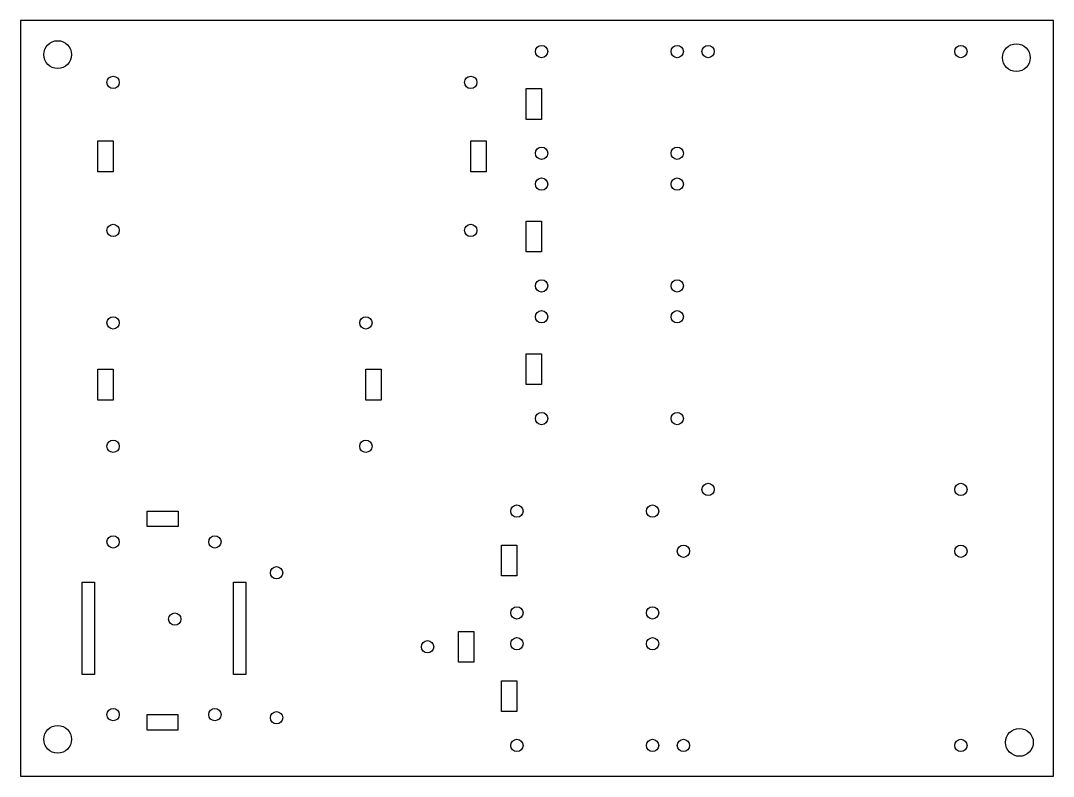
# Model space of a CAD drawing. Header units: millimetres. Extents: x 49 to 1176, y 39 to 1959.
# Drawn here: x 795 to 1130, y 1714.2 to 1959.2 of the extents above; entities that cross this region are included whole.
import ezdxf

# ---------------------------------------------------------------- set-up
doc = ezdxf.new("R2010")
doc.units = ezdxf.units.MM
doc.layers.get('0').update_dxf_attribs({"true_color": 0xc2ced6})

msp = doc.modelspace()

# ---------------------------------------------------------------- linework, layer by layer
for points in [[(794.986, 1714.208), (1129.986, 1714.208), (1129.986, 1959.208), (794.986, 1959.208)], [(958.986, 1937.208), (963.986, 1937.208), (963.986, 1927.208), (958.986, 1927.208)], [(819.986, 1920.208), (824.986, 1920.208), (824.986, 1910.208), (819.986, 1910.208)], [(940.986, 1920.208), (945.986, 1920.208), (945.986, 1910.208), (940.986, 1910.208)], [(958.986, 1894.208), (963.986, 1894.208), (963.986, 1884.208), (958.986, 1884.208)], [(958.986, 1851.208), (963.986, 1851.208), (963.986, 1841.208), (958.986, 1841.208)], [(819.986, 1846.208), (824.986, 1846.208), (824.986, 1836.208), (819.986, 1836.208)], [(906.986, 1846.208), (911.986, 1846.208), (911.986, 1836.208), (906.986, 1836.208)], [(836.029, 1795.208), (836.029, 1800.208), (846.029, 1800.208), (846.029, 1795.208)], [(950.986, 1789.208), (955.986, 1789.208), (955.986, 1779.208), (950.986, 1779.208)], [(814.986, 1777.208), (818.986, 1777.208), (818.986, 1747.208), (814.986, 1747.208)], [(863.986, 1777.208), (867.986, 1777.208), (867.986, 1747.208), (863.986, 1747.208)], [(936.986, 1761.208), (941.986, 1761.208), (941.986, 1751.208), (936.986, 1751.208)], [(950.986, 1745.208), (955.986, 1745.208), (955.986, 1735.208), (950.986, 1735.208)], [(835.986, 1729.208), (835.986, 1734.208), (845.986, 1734.208), (845.986, 1729.208)]]:
    msp.add_lwpolyline(points, close=True)
for centre, radius in [((806.986, 1948.208), 4.5), ((963.986, 1949.208), 2), ((1007.986, 1949.208), 2), ((1017.986, 1949.208), 2), ((1099.986, 1949.208), 2), ((1099.986, 1949.208), 2), ((1117.986, 1947.208), 4.5), ((824.986, 1939.208), 2), ((940.986, 1939.208), 2), ((963.986, 1916.208), 2), ((1007.986, 1916.208), 2), ((963.986, 1906.208), 2), ((1007.986, 1906.208), 2), ((824.986, 1891.208), 2), ((940.986, 1891.208), 2), ((963.986, 1873.208), 2), ((1007.986, 1873.208), 2), ((824.986, 1861.208), 2), ((906.986, 1861.208), 2), ((963.986, 1863.208), 2), ((1007.986, 1863.208), 2), ((963.986, 1830.208), 2), ((1007.986, 1830.208), 2), ((824.986, 1821.208), 2), ((906.986, 1821.208), 2), ((1017.986, 1807.208), 2), ((1099.986, 1807.208), 2), ((955.986, 1800.208), 2), ((999.986, 1800.208), 2), ((824.986, 1790.208), 2), ((857.986, 1790.208), 2), ((1009.986, 1787.208), 2), ((1099.986, 1787.208), 2), ((877.986, 1780.208), 2), ((955.986, 1767.208), 2), ((999.986, 1767.208), 2), ((844.986, 1765.208), 2), ((955.986, 1757.208), 2), ((999.986, 1757.208), 2), ((926.986, 1756.208), 2), ((824.986, 1734.208), 2), ((857.986, 1734.208), 2), ((877.986, 1733.208), 2), ((806.986, 1726.208), 4.5), ((1118.986, 1725.208), 4.5), ((955.986, 1724.208), 2), ((999.986, 1724.208), 2), ((1009.986, 1724.208), 2), ((1099.986, 1724.208), 2)]:
    msp.add_circle(centre, radius)

doc.saveas('drawing.dxf')
